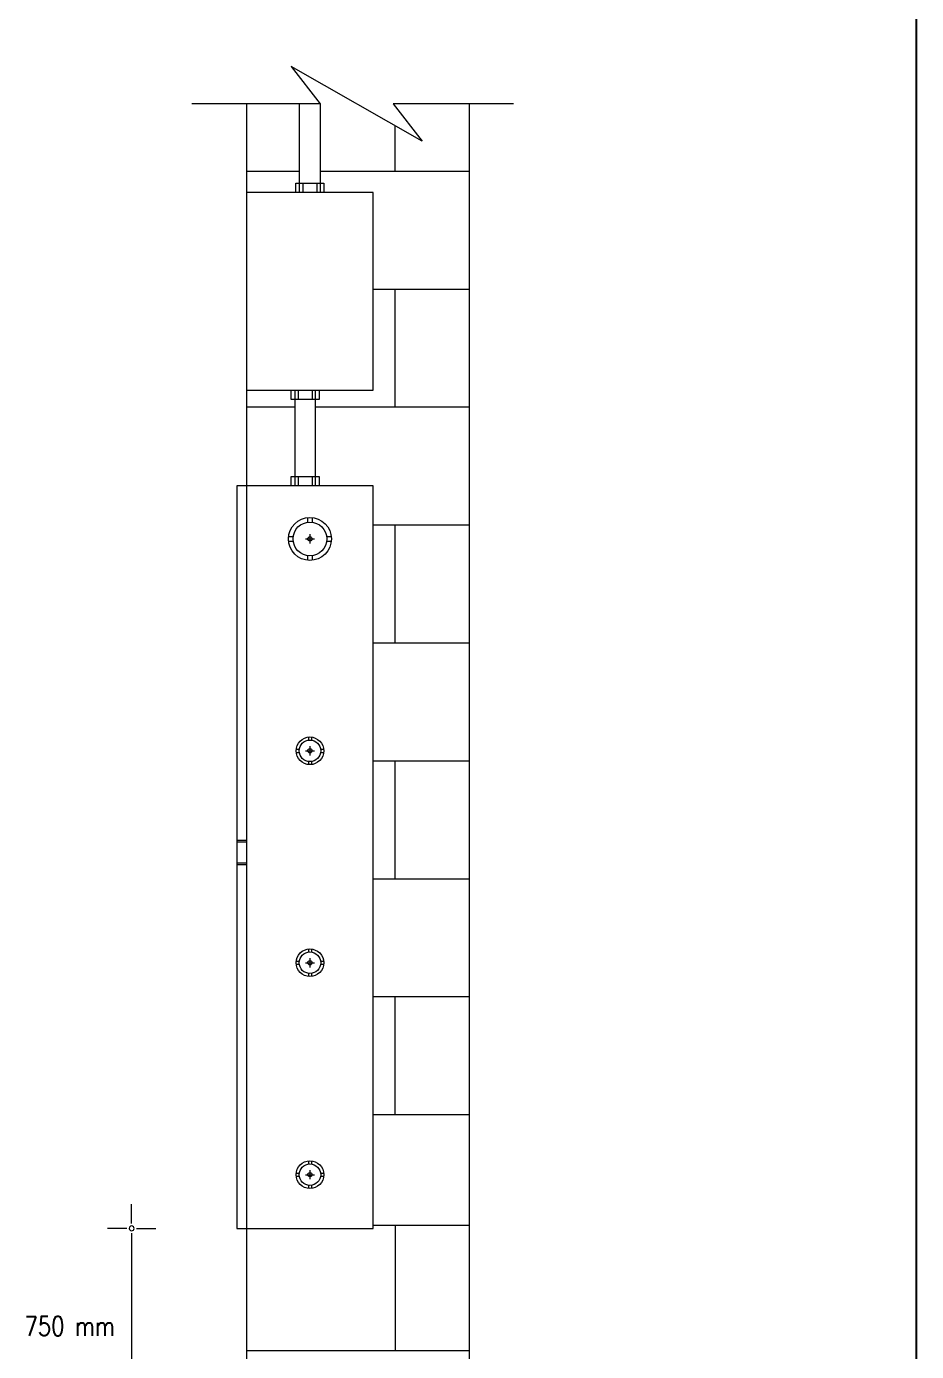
# Model space of a CAD drawing. Extents: x -15 to 256, y 0 to 403.
# Drawn here: x 232.954 to 235.997, y 379.963 to 384.496 of the extents above; entities that cross this region are included whole.
import ezdxf

# ---------------------------------------------------------------- set-up
doc = ezdxf.new("R2010")
doc.units = 0
doc.header["$LTSCALE"] = 0.15
doc.linetypes.add('ECG_Line-Ptrn-Sold', pattern=[9144001.0, 9144000.0, -1])
doc.layers.get('0').update_dxf_attribs({"color": 252})
doc.layers.add('00-BT-FAS-TEXT', color=2, linetype='Continuous')
doc.layers.add('E-ANNO-VIEW', color=240, linetype='Continuous')
doc.layers.add('A-DETL', color=8, linetype='ECG_Line-Ptrn-Sold', lineweight=13)
doc.layers.add('T-TEXT', color=2, linetype='Continuous', lineweight=0)
doc.styles.add('ROMANS', font='ROMANS.shx', dxfattribs={"width": 0.8})

# ---------------------------------------------------------------- blocks, each defined once
blk = doc.blocks.new('T-50-801_dwg_DOT1-3095996-BUILDING EXTRA LOW VOLTAGE SYSTEMS')
for p, q in [((0, 0.5), (0, 2.5)), ((-0.5, 0), (-2.5, 0)), ((0.5, 0), (2.5, 0)), ((0, -0.5), (0, -2.5))]:
    blk.add_line(p, q)
for start, end in [(360, 180), (180, 360)]:
    blk.add_arc((0, 0), 0.25, start, end)

msp = doc.modelspace()

# ---------------------------------------------------------------- linework, layer by layer
msp.add_lwpolyline([(235.9975, 377.1282), (235.9975, 391.3544)])
msp.add_lwpolyline([(235.9975, 377.1282), (235.9975, 391.3544)])
msp.add_lwpolyline([(235.9975, 377.1282), (235.9975, 391.3544)])
msp.add_lwpolyline([(235.9975, 377.1282), (235.9975, 391.3544)])
at = {"layer": 'A-DETL'}
for p, q in [((234.3073, 384.1036), (233.8584, 384.3586)), ((233.8584, 384.3586), (233.9584, 384.2311)), ((233.9584, 384.2311), (233.519, 384.2311)), ((234.6192, 384.2311), (234.2073, 384.2311)), ((234.2073, 384.2311), (234.3073, 384.1036)), ((233.7063, 383.252), (233.7063, 382.9238)), ((233.6732, 381.7127), (233.7063, 381.7127)), ((233.6732, 381.7065), (233.7063, 381.7065)), ((233.6732, 381.6349), (233.7063, 381.6349)), ((233.6732, 381.6287), (233.7063, 381.6287)), ((233.7072, 379.9664), (234.4675, 379.9664))]:
    msp.add_line(p, q, dxfattribs=at)
at = {"layer": 'E-ANNO-VIEW'}
msp.add_lwpolyline([(235.9975, 377.1282), (235.9975, 391.3544)], dxfattribs=at)
msp.add_lwpolyline([(235.9975, 377.1282), (235.9975, 391.3544)], dxfattribs=at)
msp.add_lwpolyline([(235.9975, 377.1282), (235.9975, 391.3544)], dxfattribs=at)
msp.add_lwpolyline([(235.9975, 377.1282), (235.9975, 391.3544)], dxfattribs=at)
at = {"layer": 'T-TEXT'}
for p, q in [((233.7063, 384.2311), (233.7063, 383.252)), ((233.8877, 383.9279), (233.8877, 384.2311)), ((233.9584, 384.2311), (233.9584, 383.9279)), ((234.4675, 384.2311), (234.4675, 379.832)), ((234.214, 384.001), (234.214, 384.1566)), ((233.7066, 384.001), (233.8877, 384.001)), ((233.9584, 384.001), (234.4675, 384.001)), ((234.1397, 383.9279), (233.7063, 383.9279)), ((233.8751, 383.9279), (233.8751, 383.9599)), ((233.8751, 383.9599), (233.971, 383.9599)), ((233.9, 383.9279), (233.9, 383.9599)), ((233.948, 383.9279), (233.948, 383.9599)), ((233.971, 383.9599), (233.971, 383.9279)), ((234.1397, 383.252), (234.1397, 383.9279)), ((234.1397, 383.5975), (234.4675, 383.5975)), ((234.214, 383.1941), (234.214, 383.5975)), ((233.7063, 383.252), (234.1397, 383.252)), ((233.8585, 383.22), (233.8585, 383.252)), ((233.8711, 383.252), (233.8711, 382.9238)), ((233.8835, 383.22), (233.8835, 383.252)), ((233.9314, 383.22), (233.9314, 383.252)), ((233.9419, 382.9238), (233.9419, 383.252)), ((233.9545, 383.252), (233.9545, 383.22)), ((233.7063, 383.1941), (233.8711, 383.1941)), ((233.9545, 383.22), (233.8585, 383.22)), ((233.9419, 383.1941), (234.4675, 383.1941)), ((233.6732, 382.9238), (233.6732, 380.384)), ((234.1397, 382.9238), (233.6732, 382.9238)), ((233.7063, 382.9238), (233.7063, 379.832)), ((233.8585, 382.9238), (233.8585, 382.9558)), ((233.8585, 382.9558), (233.9545, 382.9558)), ((233.8835, 382.9238), (233.8835, 382.9558)), ((233.9314, 382.9238), (233.9314, 382.9558)), ((233.9545, 382.9558), (233.9545, 382.9238)), ((234.1397, 380.384), (234.1397, 382.9238)), ((233.9152, 382.8158), (233.9152, 382.8)), ((233.9309, 382.8158), (233.9309, 382.8)), ((234.1397, 382.7906), (234.4675, 382.7906)), ((234.214, 382.3871), (234.214, 382.7906)), ((233.8499, 382.7506), (233.8658, 382.7506)), ((233.9073, 382.7427), (233.9388, 382.7427)), ((233.923, 382.7585), (233.923, 382.727)), ((233.9803, 382.7506), (233.9962, 382.7506)), ((233.8499, 382.7348), (233.8658, 382.7348)), ((233.9803, 382.7348), (233.9962, 382.7348)), ((233.9152, 382.6855), (233.9152, 382.6696)), ((233.9309, 382.6855), (233.9309, 382.6696)), ((234.1397, 382.3871), (234.4675, 382.3871)), ((233.9178, 382.0647), (233.9178, 382.0541)), ((233.9283, 382.0647), (233.9283, 382.0541)), ((233.8761, 382.023), (233.8866, 382.023)), ((233.9073, 382.0178), (233.9388, 382.0178)), ((233.923, 382.0335), (233.923, 382.002)), ((233.9594, 382.023), (233.97, 382.023)), ((233.8761, 382.0125), (233.8866, 382.0125)), ((233.9178, 381.9814), (233.9178, 381.9708)), ((233.9283, 381.9814), (233.9283, 381.9708)), ((233.9594, 382.0125), (233.97, 382.0125)), ((234.1397, 381.9837), (234.4675, 381.9837)), ((234.214, 381.5802), (234.214, 381.9837)), ((234.1397, 381.5802), (234.4675, 381.5802)), ((233.9178, 381.3398), (233.9178, 381.3292)), ((233.9283, 381.3398), (233.9283, 381.3292)), ((233.8761, 381.298), (233.8866, 381.298)), ((233.9073, 381.2928), (233.9388, 381.2928)), ((233.923, 381.3085), (233.923, 381.277)), ((233.9594, 381.298), (233.97, 381.298)), ((233.8761, 381.2875), (233.8866, 381.2875)), ((233.9178, 381.2564), (233.9178, 381.2458)), ((233.9283, 381.2564), (233.9283, 381.2458)), ((233.9594, 381.2875), (233.97, 381.2875)), ((234.1397, 381.1768), (234.4675, 381.1768)), ((234.214, 380.7733), (234.214, 381.1768)), ((234.1397, 380.7733), (234.4675, 380.7733)), ((233.9178, 380.6148), (233.9178, 380.6042)), ((233.9283, 380.6148), (233.9283, 380.6042)), ((233.8761, 380.5731), (233.8866, 380.5731)), ((233.8761, 380.5626), (233.8866, 380.5626)), ((233.9073, 380.5678), (233.9388, 380.5678)), ((233.923, 380.5836), (233.923, 380.5521)), ((233.9594, 380.5731), (233.97, 380.5731)), ((233.9594, 380.5626), (233.97, 380.5626)), ((233.9178, 380.5314), (233.9178, 380.5208)), ((233.9283, 380.5314), (233.9283, 380.5208)), ((233.6732, 380.384), (234.1397, 380.384)), ((234.1397, 380.3949), (234.4675, 380.3949)), ((234.214, 380.3949), (234.214, 379.9664)), ((233.3133, 380.3674), (233.3133, 379.832))]:
    msp.add_line(p, q, dxfattribs=at)
for centre, radius in [((233.923, 382.7427), 0.0735), ((233.923, 382.7427), 0.0578), ((233.923, 382.7427), 0.00722), ((233.923, 382.0178), 0.0473), ((233.923, 382.0178), 0.0368), ((233.923, 382.0178), 0.00722), ((233.923, 381.2928), 0.0473), ((233.923, 381.2928), 0.0368), ((233.923, 381.2928), 0.00722), ((233.923, 380.5678), 0.0473), ((233.923, 380.5678), 0.0368), ((233.923, 380.5678), 0.00722)]:
    msp.add_circle(centre, radius, dxfattribs=at)

# ---------------------------------------------------------------- block references
at = {"layer": 'T-TEXT', "xscale": 0.0330920612198188, "yscale": 0.0330920612198188, "zscale": 0.0330920612198188, "rotation": 89.99999999999999}
msp.add_blockref('T-50-801_dwg_DOT1-3095996-BUILDING EXTRA LOW VOLTAGE SYSTEMS', (233.3133, 380.384), dxfattribs=at)

# ---------------------------------------------------------------- texts
at = {"layer": '00-BT-FAS-TEXT', "insert": (233.1012, 380.083), "char_height": 0.06618, "width": 0.603599, "attachment_point": 2, "rotation": 0, "line_spacing_factor": 0.959149, "style": 'ROMANS'}
msp.add_mtext('750 mm', dxfattribs=at)

doc.saveas('drawing.dxf')
